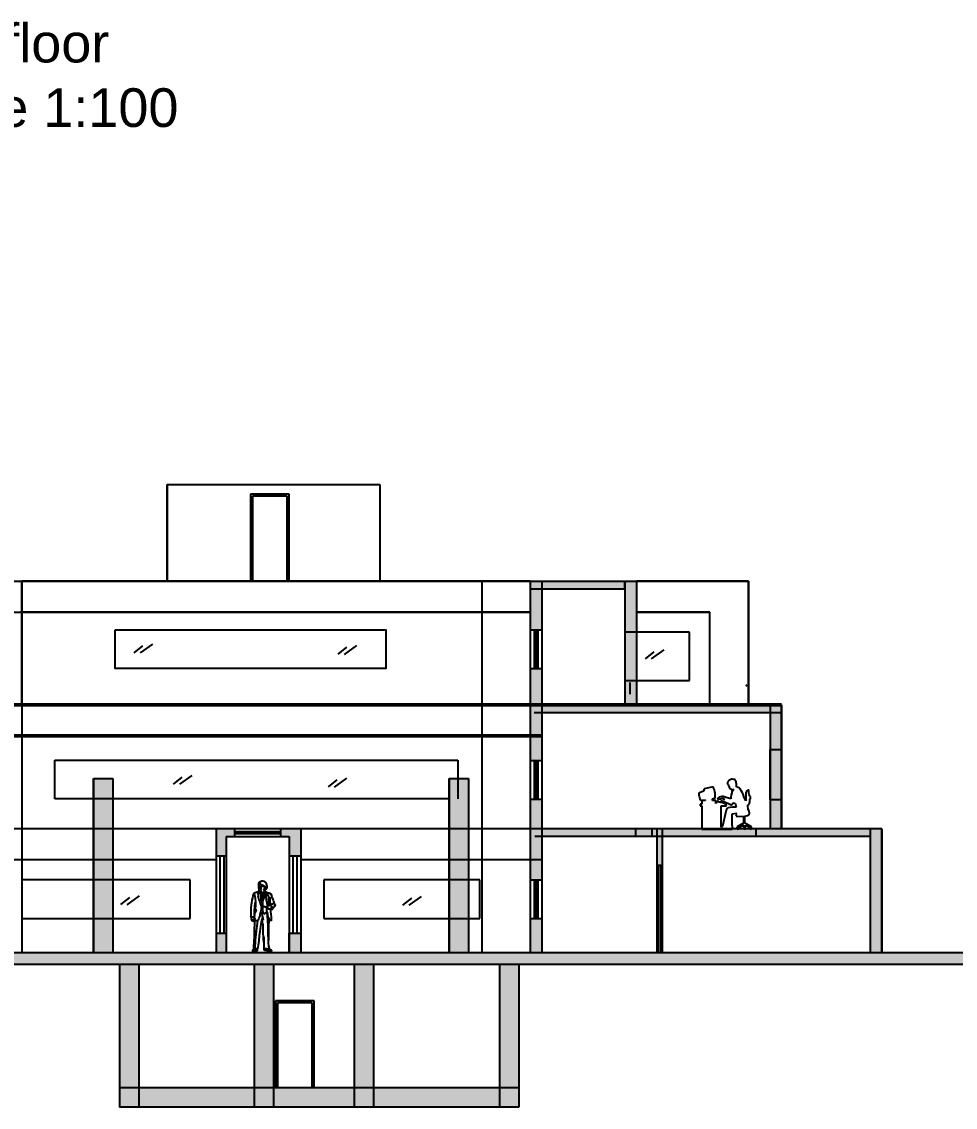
# Model space of a CAD drawing. Header units: inches. Extents: x 16 to 127, y 15 to 71.
# Drawn here: x 65.14 to 89.29, y 15.27 to 43.33 of the extents above; entities that cross this region are included whole.
import ezdxf

# ---------------------------------------------------------------- set-up
doc = ezdxf.new("R2010")
doc.units = ezdxf.units.IN
doc.header["$MEASUREMENT"] = 0
doc.layers.add('bo', color=7, linetype='Continuous')
doc.styles.get("Standard").update_dxf_attribs({"font": 'arial.ttf'})

# ---------------------------------------------------------------- blocks, each defined once
blk = doc.blocks.new('A$C50953447')
for p, q in [((0.208, 1.78), (0.214, 1.803)), ((0.208, 1.757), (0.208, 1.78)), ((0.21, 1.751), (0.208, 1.757)), ((0.208, 1.722), (0.21, 1.728)), ((0.212, 1.724), (0.208, 1.722)), ((0.21, 1.718), (0.208, 1.722)), ((0.208, 1.722), (0.212, 1.72)), ((0.216, 1.745), (0.21, 1.751)), ((0.21, 1.728), (0.212, 1.732)), ((0.212, 1.717), (0.21, 1.718)), ((0.212, 1.732), (0.215, 1.736)), ((0.216, 1.726), (0.212, 1.724)), ((0.212, 1.72), (0.219, 1.72)), ((0.214, 1.713), (0.212, 1.717)), ((0.212, 1.69), (0.214, 1.697)), ((0.212, 1.68), (0.212, 1.69)), ((0.213, 1.713), (0.215, 1.711)), ((0.214, 1.803), (0.225, 1.824)), ((0.214, 1.711), (0.214, 1.713)), ((0.214, 1.703), (0.214, 1.711)), ((0.214, 1.697), (0.214, 1.703)), ((0.215, 1.736), (0.217, 1.744)), ((0.223, 1.724), (0.216, 1.726)), ((0.217, 1.753), (0.219, 1.757)), ((0.217, 1.744), (0.217, 1.753)), ((0.219, 1.712), (0.217, 1.711)), ((0.221, 1.712), (0.217, 1.71)), ((0.217, 1.704), (0.217, 1.7)), ((0.218, 1.699), (0.217, 1.7)), ((0.218, 1.71), (0.218, 1.708)), ((0.218, 1.708), (0.218, 1.705)), ((0.219, 1.703), (0.218, 1.705)), ((0.218, 1.705), (0.219, 1.704)), ((0.221, 1.697), (0.218, 1.699)), ((0.239, 1.786), (0.219, 1.757)), ((0.219, 1.72), (0.225, 1.72)), ((0.221, 1.713), (0.219, 1.712)), ((0.221, 1.711), (0.219, 1.708)), ((0.219, 1.708), (0.219, 1.707)), ((0.219, 1.707), (0.22, 1.705)), ((0.221, 1.702), (0.219, 1.703)), ((0.22, 1.705), (0.22, 1.704)), ((0.22, 1.704), (0.222, 1.703)), ((0.225, 1.713), (0.221, 1.713)), ((0.23, 1.71), (0.221, 1.712)), ((0.223, 1.702), (0.221, 1.702)), ((0.226, 1.696), (0.221, 1.697)), ((0.222, 1.703), (0.223, 1.703)), ((0.229, 1.72), (0.223, 1.724)), ((0.223, 1.703), (0.225, 1.704)), ((0.229, 1.703), (0.223, 1.702)), ((0.225, 1.824), (0.235, 1.832)), ((0.225, 1.72), (0.229, 1.718)), ((0.23, 1.711), (0.225, 1.713)), ((0.226, 1.708), (0.225, 1.71)), ((0.225, 1.704), (0.226, 1.706)), ((0.226, 1.706), (0.226, 1.708)), ((0.229, 1.699), (0.226, 1.696)), ((0.233, 1.715), (0.229, 1.72)), ((0.229, 1.718), (0.235, 1.713)), ((0.231, 1.704), (0.229, 1.703)), ((0.232, 1.7), (0.229, 1.699)), ((0.231, 1.69), (0.229, 1.68)), ((0.233, 1.708), (0.23, 1.711)), ((0.234, 1.705), (0.23, 1.71)), ((0.233, 1.704), (0.231, 1.704)), ((0.237, 1.703), (0.231, 1.69)), ((0.235, 1.704), (0.233, 1.708)), ((0.235, 1.703), (0.233, 1.704)), ((0.235, 1.832), (0.242, 1.832)), ((0.235, 1.712), (0.237, 1.711)), ((0.235, 1.703), (0.235, 1.703)), ((0.242, 1.832), (0.237, 1.805)), ((0.237, 1.805), (0.239, 1.786)), ((0.237, 1.711), (0.237, 1.703)), ((0.242, 1.832), (0.256, 1.842)), ((0.242, 1.786), (0.246, 1.776)), ((0.246, 1.776), (0.256, 1.767)), ((0.25, 1.713), (0.256, 1.715)), ((0.254, 1.711), (0.25, 1.713)), ((0.26, 1.713), (0.254, 1.711)), ((0.256, 1.842), (0.271, 1.849)), ((0.256, 1.767), (0.266, 1.763)), ((0.256, 1.715), (0.263, 1.718)), ((0.268, 1.713), (0.26, 1.713)), ((0.263, 1.718), (0.279, 1.717)), ((0.266, 1.763), (0.279, 1.757)), ((0.267, 1.701), (0.266, 1.699)), ((0.266, 1.699), (0.267, 1.698)), ((0.267, 1.701), (0.271, 1.703)), ((0.267, 1.698), (0.269, 1.699)), ((0.281, 1.713), (0.268, 1.713)), ((0.268, 1.703), (0.271, 1.705)), ((0.273, 1.697), (0.269, 1.699)), ((0.27, 1.702), (0.27, 1.701)), ((0.27, 1.701), (0.271, 1.7)), ((0.271, 1.849), (0.291, 1.853)), ((0.271, 1.705), (0.274, 1.706)), ((0.271, 1.703), (0.279, 1.705)), ((0.271, 1.7), (0.273, 1.698)), ((0.271, 1.693), (0.275, 1.688)), ((0.285, 1.695), (0.273, 1.697)), ((0.274, 1.706), (0.279, 1.707)), ((0.275, 1.704), (0.274, 1.702)), ((0.274, 1.702), (0.274, 1.7)), ((0.274, 1.7), (0.276, 1.698)), ((0.275, 1.688), (0.281, 1.686)), ((0.276, 1.698), (0.277, 1.697)), ((0.277, 1.697), (0.28, 1.696)), ((0.279, 1.757), (0.294, 1.751)), ((0.279, 1.717), (0.291, 1.715)), ((0.279, 1.707), (0.283, 1.706)), ((0.279, 1.705), (0.285, 1.703)), ((0.28, 1.696), (0.282, 1.697)), ((0.308, 1.707), (0.281, 1.713)), ((0.281, 1.686), (0.289, 1.686)), ((0.282, 1.697), (0.284, 1.699)), ((0.283, 1.706), (0.287, 1.704)), ((0.284, 1.699), (0.285, 1.701)), ((0.285, 1.703), (0.296, 1.697)), ((0.285, 1.701), (0.285, 1.703)), ((0.296, 1.697), (0.285, 1.695)), ((0.287, 1.704), (0.291, 1.701)), ((0.291, 1.853), (0.314, 1.855)), ((0.291, 1.715), (0.308, 1.707)), ((0.294, 1.751), (0.304, 1.747)), ((0.304, 1.747), (0.319, 1.743)), ((0.314, 1.855), (0.339, 1.847)), ((0.319, 1.743), (0.331, 1.742)), ((0.331, 1.742), (0.337, 1.732)), ((0.335, 1.724), (0.341, 1.717)), ((0.337, 1.732), (0.343, 1.717)), ((0.339, 1.847), (0.369, 1.83)), ((0.341, 1.717), (0.341, 1.703)), ((0.341, 1.703), (0.343, 1.697)), ((0.343, 1.717), (0.344, 1.705)), ((0.343, 1.697), (0.354, 1.695)), ((0.354, 1.695), (0.369, 1.695)), ((0.36, 1.674), (0.36, 1.684)), ((0.36, 1.684), (0.368, 1.678)), ((0.362, 1.686), (0.366, 1.691)), ((0.368, 1.686), (0.362, 1.686)), ((0.366, 1.691), (0.373, 1.691)), ((0.369, 1.83), (0.385, 1.817)), ((0.369, 1.695), (0.385, 1.697)), ((0.373, 1.691), (0.379, 1.686)), ((0.379, 1.686), (0.381, 1.68)), ((0.385, 1.817), (0.394, 1.801)), ((0.385, 1.697), (0.398, 1.695)), ((0.385, 1.674), (0.387, 1.686)), ((0.387, 1.686), (0.388, 1.696)), ((0.394, 1.801), (0.402, 1.782)), ((0.398, 1.695), (0.406, 1.686)), ((0.402, 1.782), (0.406, 1.765)), ((0.406, 1.765), (0.414, 1.74)), ((0.406, 1.686), (0.406, 1.676)), ((0.414, 1.74), (0.42, 1.718)), ((0.42, 1.718), (0.421, 1.693)), ((0.421, 1.693), (0.42, 1.678)), ((0.044, 1.416), (0.033, 1.353)), ((0.058, 1.468), (0.044, 1.416)), ((0.073, 1.516), (0.058, 1.468)), ((0.079, 1.532), (0.073, 1.516)), ((0.087, 1.538), (0.079, 1.532)), ((0.09, 1.539), (0.087, 1.538)), ((0.088, 1.538), (0.094, 1.516)), ((0.173, 1.563), (0.09, 1.539)), ((0.094, 1.516), (0.104, 1.489)), ((0.104, 1.489), (0.112, 1.453)), ((0.112, 1.453), (0.115, 1.414)), ((0.115, 1.414), (0.117, 1.376)), ((0.191, 1.57), (0.173, 1.563)), ((0.21, 1.578), (0.179, 1.503)), ((0.179, 1.503), (0.204, 1.493)), ((0.204, 1.493), (0.185, 1.47)), ((0.185, 1.47), (0.212, 1.366)), ((0.214, 1.581), (0.191, 1.57)), ((0.225, 1.59), (0.21, 1.578)), ((0.213, 1.672), (0.212, 1.68)), ((0.216, 1.665), (0.213, 1.672)), ((0.217, 1.651), (0.216, 1.665)), ((0.217, 1.636), (0.217, 1.651)), ((0.219, 1.624), (0.217, 1.636)), ((0.223, 1.603), (0.219, 1.624)), ((0.229, 1.68), (0.223, 1.668)), ((0.223, 1.668), (0.223, 1.661)), ((0.223, 1.661), (0.228, 1.655)), ((0.225, 1.593), (0.223, 1.603)), ((0.227, 1.641), (0.225, 1.636)), ((0.225, 1.636), (0.227, 1.634)), ((0.227, 1.586), (0.225, 1.593)), ((0.226, 1.635), (0.226, 1.633)), ((0.226, 1.633), (0.227, 1.631)), ((0.226, 1.625), (0.226, 1.625)), ((0.226, 1.625), (0.226, 1.623)), ((0.226, 1.623), (0.229, 1.618)), ((0.227, 1.634), (0.233, 1.634)), ((0.227, 1.631), (0.227, 1.63)), ((0.227, 1.63), (0.231, 1.629)), ((0.235, 1.58), (0.227, 1.586)), ((0.228, 1.655), (0.235, 1.653)), ((0.229, 1.618), (0.235, 1.616)), ((0.231, 1.629), (0.23, 1.627)), ((0.23, 1.627), (0.232, 1.625)), ((0.237, 1.628), (0.231, 1.629)), ((0.231, 1.629), (0.231, 1.629)), ((0.232, 1.625), (0.234, 1.625)), ((0.234, 1.658), (0.233, 1.661)), ((0.233, 1.661), (0.239, 1.661)), ((0.233, 1.65), (0.234, 1.644)), ((0.234, 1.644), (0.233, 1.636)), ((0.233, 1.634), (0.239, 1.632)), ((0.237, 1.657), (0.234, 1.658)), ((0.234, 1.625), (0.238, 1.624)), ((0.235, 1.653), (0.239, 1.655)), ((0.235, 1.616), (0.241, 1.616)), ((0.242, 1.578), (0.235, 1.58)), ((0.237, 1.644), (0.236, 1.638)), ((0.239, 1.657), (0.237, 1.657)), ((0.237, 1.65), (0.237, 1.644)), ((0.242, 1.628), (0.237, 1.628)), ((0.238, 1.624), (0.244, 1.626)), ((0.239, 1.661), (0.242, 1.661)), ((0.239, 1.632), (0.247, 1.631)), ((0.264, 1.578), (0.24, 1.578)), ((0.24, 1.578), (0.246, 1.543)), ((0.241, 1.616), (0.246, 1.618)), ((0.242, 1.661), (0.246, 1.659)), ((0.25, 1.628), (0.242, 1.628)), ((0.254, 1.578), (0.242, 1.578)), ((0.246, 1.659), (0.248, 1.655)), ((0.246, 1.618), (0.253, 1.621)), ((0.246, 1.543), (0.275, 1.511)), ((0.246, 1.522), (0.246, 1.543)), ((0.246, 1.522), (0.254, 1.47)), ((0.252, 1.513), (0.246, 1.522)), ((0.247, 1.631), (0.253, 1.629)), ((0.25, 1.67), (0.248, 1.67)), ((0.248, 1.655), (0.252, 1.655)), ((0.256, 1.668), (0.25, 1.67)), ((0.252, 1.629), (0.25, 1.628)), ((0.252, 1.655), (0.256, 1.659)), ((0.262, 1.495), (0.252, 1.513)), ((0.253, 1.629), (0.258, 1.629)), ((0.253, 1.621), (0.256, 1.622)), ((0.266, 1.58), (0.254, 1.578)), ((0.254, 1.47), (0.26, 1.407)), ((0.258, 1.663), (0.256, 1.668)), ((0.256, 1.659), (0.258, 1.663)), ((0.258, 1.663), (0.262, 1.653)), ((0.258, 1.629), (0.266, 1.63)), ((0.26, 1.407), (0.264, 1.347)), ((0.262, 1.653), (0.268, 1.645)), ((0.273, 1.474), (0.262, 1.495)), ((0.279, 1.568), (0.264, 1.578)), ((0.266, 1.631), (0.27, 1.628)), ((0.277, 1.58), (0.266, 1.58)), ((0.268, 1.645), (0.273, 1.637)), ((0.27, 1.628), (0.274, 1.625)), ((0.287, 1.443), (0.273, 1.474)), ((0.275, 1.511), (0.292, 1.539)), ((0.287, 1.582), (0.277, 1.58)), ((0.296, 1.555), (0.279, 1.568)), ((0.296, 1.528), (0.287, 1.531)), ((0.287, 1.443), (0.291, 1.468)), ((0.321, 1.372), (0.287, 1.443)), ((0.291, 1.468), (0.296, 1.488)), ((0.292, 1.539), (0.3, 1.545)), ((0.306, 1.547), (0.296, 1.555)), ((0.298, 1.524), (0.296, 1.528)), ((0.296, 1.488), (0.302, 1.503)), ((0.332, 1.464), (0.297, 1.422)), ((0.3, 1.514), (0.298, 1.524)), ((0.3, 1.545), (0.304, 1.547)), ((0.302, 1.503), (0.3, 1.514)), ((0.304, 1.505), (0.301, 1.501)), ((0.304, 1.547), (0.316, 1.545)), ((0.316, 1.505), (0.304, 1.505)), ((0.314, 1.547), (0.306, 1.547)), ((0.338, 1.428), (0.31, 1.395)), ((0.316, 1.547), (0.314, 1.547)), ((0.325, 1.555), (0.316, 1.547)), ((0.316, 1.545), (0.321, 1.541)), ((0.318, 1.501), (0.316, 1.505)), ((0.321, 1.518), (0.318, 1.505)), ((0.318, 1.505), (0.318, 1.493)), ((0.318, 1.493), (0.319, 1.488)), ((0.319, 1.488), (0.323, 1.482)), ((0.321, 1.541), (0.327, 1.538)), ((0.325, 1.526), (0.321, 1.518)), ((0.341, 1.411), (0.321, 1.372)), ((0.323, 1.482), (0.331, 1.468)), ((0.339, 1.564), (0.325, 1.555)), ((0.332, 1.529), (0.325, 1.526)), ((0.331, 1.611), (0.326, 1.607)), ((0.327, 1.538), (0.331, 1.532)), ((0.341, 1.62), (0.331, 1.611)), ((0.331, 1.532), (0.344, 1.507)), ((0.331, 1.468), (0.335, 1.457)), ((0.335, 1.457), (0.341, 1.411)), ((0.354, 1.576), (0.339, 1.564)), ((0.346, 1.63), (0.341, 1.62)), ((0.341, 1.411), (0.362, 1.476)), ((0.344, 1.507), (0.364, 1.534)), ((0.348, 1.64), (0.346, 1.63)), ((0.348, 1.651), (0.348, 1.64)), ((0.354, 1.663), (0.354, 1.659)), ((0.354, 1.659), (0.36, 1.655)), ((0.36, 1.582), (0.354, 1.576)), ((0.356, 1.668), (0.36, 1.674)), ((0.36, 1.668), (0.356, 1.668)), ((0.369, 1.672), (0.36, 1.668)), ((0.36, 1.655), (0.366, 1.653)), ((0.36, 1.586), (0.364, 1.616)), ((0.366, 1.588), (0.36, 1.582)), ((0.362, 1.607), (0.366, 1.601)), ((0.362, 1.476), (0.369, 1.507)), ((0.371, 1.615), (0.363, 1.615)), ((0.364, 1.616), (0.368, 1.641)), ((0.364, 1.534), (0.368, 1.541)), ((0.366, 1.653), (0.377, 1.666)), ((0.366, 1.601), (0.368, 1.593)), ((0.368, 1.593), (0.366, 1.588)), ((0.368, 1.641), (0.369, 1.657)), ((0.368, 1.541), (0.371, 1.553)), ((0.377, 1.674), (0.369, 1.672)), ((0.373, 1.563), (0.369, 1.593)), ((0.369, 1.591), (0.381, 1.578)), ((0.369, 1.507), (0.373, 1.528)), ((0.385, 1.617), (0.371, 1.615)), ((0.371, 1.553), (0.373, 1.563)), ((0.375, 1.553), (0.373, 1.563)), ((0.373, 1.528), (0.377, 1.541)), ((0.377, 1.541), (0.375, 1.553)), ((0.381, 1.68), (0.377, 1.674)), ((0.377, 1.666), (0.385, 1.674)), ((0.377, 1.541), (0.385, 1.518)), ((0.381, 1.578), (0.394, 1.57)), ((0.396, 1.626), (0.385, 1.617)), ((0.385, 1.518), (0.389, 1.495)), ((0.4, 1.661), (0.389, 1.653)), ((0.389, 1.495), (0.393, 1.461)), ((0.393, 1.461), (0.396, 1.424)), ((0.394, 1.57), (0.437, 1.553)), ((0.406, 1.643), (0.396, 1.626)), ((0.396, 1.424), (0.402, 1.389)), ((0.398, 1.569), (0.456, 1.495)), ((0.406, 1.676), (0.4, 1.661)), ((0.416, 1.668), (0.406, 1.643)), ((0.42, 1.678), (0.416, 1.668)), ((0.456, 1.495), (0.431, 1.484)), ((0.431, 1.484), (0.464, 1.457)), ((0.437, 1.553), (0.479, 1.543)), ((0.464, 1.457), (0.454, 1.218)), ((0.479, 1.543), (0.498, 1.536)), ((0.498, 1.536), (0.508, 1.53)), ((0.506, 1.531), (0.518, 1.526)), ((0.508, 1.53), (0.512, 1.524)), ((0.51, 1.401), (0.51, 1.434)), ((0.512, 1.524), (0.516, 1.507)), ((0.516, 1.507), (0.516, 1.497)), ((0.516, 1.497), (0.516, 1.484)), ((0.518, 1.526), (0.525, 1.514)), ((0.525, 1.514), (0.533, 1.497)), ((0.533, 1.497), (0.539, 1.486)), ((0.539, 1.486), (0.541, 1.461)), ((0.541, 1.461), (0.554, 1.432)), ((0.554, 1.432), (0.568, 1.395)), ((0.008, 1.16), (0.006, 1.103)), ((0.013, 1.235), (0.008, 1.16)), ((0.019, 1.276), (0.013, 1.235)), ((0.033, 1.353), (0.019, 1.276)), ((0.104, 1.116), (0.106, 1.151)), ((0.106, 1.151), (0.108, 1.18)), ((0.108, 1.18), (0.112, 1.208)), ((0.112, 1.208), (0.117, 1.247)), ((0.117, 1.376), (0.123, 1.332)), ((0.117, 1.247), (0.119, 1.274)), ((0.121, 1.151), (0.117, 1.112)), ((0.119, 1.274), (0.123, 1.295)), ((0.125, 1.191), (0.121, 1.151)), ((0.123, 1.332), (0.125, 1.287)), ((0.125, 1.287), (0.127, 1.262)), ((0.127, 1.23), (0.125, 1.191)), ((0.127, 1.262), (0.127, 1.23)), ((0.212, 1.366), (0.235, 1.307)), ((0.235, 1.307), (0.25, 1.264)), ((0.25, 1.264), (0.266, 1.228)), ((0.264, 1.347), (0.269, 1.295)), ((0.266, 1.228), (0.275, 1.195)), ((0.269, 1.295), (0.273, 1.247)), ((0.275, 1.149), (0.269, 1.11)), ((0.273, 1.247), (0.275, 1.207)), ((0.275, 1.207), (0.277, 1.191)), ((0.277, 1.176), (0.275, 1.149)), ((0.277, 1.191), (0.277, 1.176)), ((0.308, 1.349), (0.306, 1.312)), ((0.306, 1.312), (0.31, 1.266)), ((0.308, 1.143), (0.306, 1.108)), ((0.321, 1.372), (0.308, 1.349)), ((0.31, 1.205), (0.308, 1.143)), ((0.31, 1.266), (0.31, 1.205)), ((0.319, 1.355), (0.314, 1.345)), ((0.314, 1.345), (0.318, 1.339)), ((0.318, 1.339), (0.323, 1.339)), ((0.325, 1.353), (0.319, 1.355)), ((0.323, 1.339), (0.327, 1.341)), ((0.329, 1.347), (0.325, 1.353)), ((0.327, 1.345), (0.329, 1.347)), ((0.327, 1.341), (0.327, 1.345)), ((0.341, 1.197), (0.331, 1.214)), ((0.348, 1.185), (0.341, 1.197)), ((0.358, 1.176), (0.348, 1.185)), ((0.373, 1.172), (0.358, 1.176)), ((0.389, 1.174), (0.373, 1.172)), ((0.4, 1.183), (0.389, 1.174)), ((0.41, 1.195), (0.4, 1.183)), ((0.402, 1.389), (0.406, 1.355)), ((0.406, 1.355), (0.41, 1.318)), ((0.41, 1.176), (0.408, 1.168)), ((0.408, 1.168), (0.408, 1.164)), ((0.408, 1.164), (0.412, 1.158)), ((0.41, 1.318), (0.416, 1.287)), ((0.414, 1.182), (0.41, 1.176)), ((0.416, 1.203), (0.412, 1.199)), ((0.412, 1.199), (0.412, 1.195)), ((0.412, 1.195), (0.418, 1.193)), ((0.412, 1.158), (0.418, 1.155)), ((0.42, 1.183), (0.414, 1.182)), ((0.416, 1.287), (0.421, 1.26)), ((0.441, 1.218), (0.416, 1.203)), ((0.418, 1.155), (0.416, 1.152)), ((0.416, 1.152), (0.418, 1.145)), ((0.416, 1.132), (0.416, 1.151)), ((0.42, 1.112), (0.416, 1.132)), ((0.418, 1.193), (0.421, 1.193)), ((0.418, 1.155), (0.443, 1.162)), ((0.418, 1.145), (0.421, 1.141)), ((0.439, 1.193), (0.42, 1.183)), ((0.421, 1.26), (0.427, 1.243)), ((0.421, 1.193), (0.425, 1.191)), ((0.421, 1.141), (0.427, 1.139)), ((0.425, 1.191), (0.431, 1.189)), ((0.427, 1.243), (0.433, 1.216)), ((0.427, 1.139), (0.462, 1.145)), ((0.432, 1.132), (0.43, 1.136)), ((0.441, 1.128), (0.432, 1.132)), ((0.448, 1.199), (0.439, 1.193)), ((0.446, 1.22), (0.441, 1.218)), ((0.464, 1.13), (0.441, 1.128)), ((0.443, 1.162), (0.456, 1.166)), ((0.452, 1.218), (0.446, 1.22)), ((0.46, 1.124), (0.446, 1.128)), ((0.458, 1.203), (0.448, 1.199)), ((0.491, 1.214), (0.452, 1.218)), ((0.456, 1.166), (0.462, 1.17)), ((0.475, 1.12), (0.46, 1.124)), ((0.462, 1.145), (0.473, 1.151)), ((0.471, 1.13), (0.466, 1.13)), ((0.471, 1.13), (0.483, 1.132)), ((0.483, 1.132), (0.487, 1.133)), ((0.502, 1.212), (0.491, 1.214)), ((0.496, 1.124), (0.491, 1.12)), ((0.504, 1.128), (0.496, 1.124)), ((0.498, 1.214), (0.518, 1.23)), ((0.498, 1.214), (0.504, 1.216)), ((0.498, 1.214), (0.498, 1.213)), ((0.498, 1.213), (0.498, 1.213)), ((0.5, 1.214), (0.51, 1.216)), ((0.51, 1.214), (0.502, 1.212)), ((0.504, 1.253), (0.508, 1.299)), ((0.506, 1.22), (0.504, 1.253)), ((0.504, 1.216), (0.514, 1.218)), ((0.512, 1.133), (0.504, 1.128)), ((0.508, 1.347), (0.51, 1.401)), ((0.508, 1.299), (0.508, 1.347)), ((0.51, 1.216), (0.52, 1.214)), ((0.512, 1.253), (0.514, 1.282)), ((0.512, 1.249), (0.512, 1.253)), ((0.516, 1.239), (0.512, 1.249)), ((0.518, 1.137), (0.512, 1.133)), ((0.512, 1.132), (0.518, 1.087)), ((0.533, 1.101), (0.512, 1.132)), ((0.514, 1.218), (0.52, 1.216)), ((0.518, 1.23), (0.516, 1.239)), ((0.518, 1.23), (0.552, 1.257)), ((0.525, 1.145), (0.518, 1.137)), ((0.523, 1.133), (0.518, 1.137)), ((0.52, 1.216), (0.531, 1.208)), ((0.52, 1.214), (0.529, 1.208)), ((0.529, 1.132), (0.523, 1.133)), ((0.531, 1.153), (0.525, 1.145)), ((0.529, 1.208), (0.537, 1.199)), ((0.535, 1.133), (0.529, 1.132)), ((0.531, 1.208), (0.541, 1.197)), ((0.537, 1.158), (0.531, 1.153)), ((0.534, 1.133), (0.557, 1.145)), ((0.539, 1.139), (0.535, 1.133)), ((0.537, 1.199), (0.545, 1.182)), ((0.546, 1.16), (0.537, 1.158)), ((0.545, 1.147), (0.539, 1.139)), ((0.558, 1.126), (0.539, 1.105)), ((0.541, 1.197), (0.547, 1.183)), ((0.545, 1.182), (0.547, 1.17)), ((0.547, 1.16), (0.545, 1.147)), ((0.547, 1.183), (0.554, 1.158)), ((0.547, 1.17), (0.547, 1.16)), ((0.552, 1.257), (0.572, 1.259)), ((0.554, 1.158), (0.558, 1.126)), ((0.616, 1.193), (0.566, 1.122)), ((0.568, 1.395), (0.575, 1.372)), ((0.572, 1.259), (0.585, 1.257)), ((0.575, 1.372), (0.585, 1.351)), ((0.581, 1.314), (0.6, 1.291)), ((0.585, 1.351), (0.595, 1.322)), ((0.595, 1.322), (0.6, 1.291)), ((0.6, 1.291), (0.61, 1.27)), ((0.61, 1.27), (0.62, 1.253)), ((0.622, 1.239), (0.612, 1.245)), ((0.623, 1.205), (0.616, 1.193)), ((0.62, 1.253), (0.627, 1.243)), ((0.623, 1.23), (0.622, 1.239)), ((0.627, 1.22), (0.623, 1.23)), ((0.623, 1.208), (0.627, 1.22)), ((0.631, 1.212), (0.623, 1.208)), ((0.623, 1.208), (0.623, 1.205)), ((0.627, 1.243), (0.631, 1.234)), ((0.631, 1.234), (0.633, 1.222)), ((0.633, 1.222), (0.631, 1.212)), ((0.002, 0.939), (0, 0.916)), ((0, 0.918), (0, 0.916)), ((0, 0.916), (0.004, 0.918)), ((0, 0.916), (0.006, 0.91)), ((0.006, 1.047), (0.002, 0.991)), ((0.002, 0.991), (0.002, 0.939)), ((0.004, 0.918), (0.015, 0.92)), ((0.006, 1.103), (0.006, 1.047)), ((0.006, 0.91), (0.015, 0.908)), ((0.015, 0.92), (0.058, 0.926)), ((0.015, 0.908), (0.021, 0.907)), ((0.019, 0.92), (0.019, 0.915)), ((0.019, 0.916), (0.027, 0.92)), ((0.019, 0.915), (0.019, 0.916)), ((0.023, 0.889), (0.021, 0.917)), ((0.023, 0.872), (0.023, 0.889)), ((0.023, 0.86), (0.023, 0.872)), ((0.027, 0.847), (0.023, 0.86)), ((0.027, 0.92), (0.038, 0.923)), ((0.031, 0.831), (0.027, 0.847)), ((0.037, 0.849), (0.038, 0.857)), ((0.04, 0.841), (0.037, 0.849)), ((0.054, 0.847), (0.052, 0.859)), ((0.065, 0.818), (0.054, 0.847)), ((0.058, 0.926), (0.083, 0.926)), ((0.088, 0.878), (0.079, 0.865)), ((0.079, 0.865), (0.081, 0.854)), ((0.081, 0.866), (0.083, 0.872)), ((0.083, 0.854), (0.081, 0.866)), ((0.081, 0.854), (0.083, 0.847)), ((0.083, 0.926), (0.094, 0.924)), ((0.083, 0.872), (0.089, 0.879)), ((0.083, 0.845), (0.083, 0.854)), ((0.083, 0.847), (0.084, 0.84)), ((0.085, 0.837), (0.083, 0.845)), ((0.089, 0.925), (0.102, 0.887)), ((0.098, 0.916), (0.092, 0.915)), ((0.094, 0.924), (0.1, 0.92)), ((0.112, 1.059), (0.098, 0.962)), ((0.098, 1.014), (0.1, 1.043)), ((0.098, 0.989), (0.098, 1.014)), ((0.098, 0.964), (0.098, 0.989)), ((0.1, 0.92), (0.098, 0.964)), ((0.1, 0.92), (0.098, 0.916)), ((0.1, 1.074), (0.104, 1.116)), ((0.1, 1.043), (0.1, 1.074)), ((0.102, 0.887), (0.106, 0.881)), ((0.103, 0.856), (0.102, 0.845)), ((0.102, 0.845), (0.106, 0.837)), ((0.105, 0.865), (0.103, 0.856)), ((0.117, 1.112), (0.104, 1.068)), ((0.104, 1.068), (0.108, 1.06)), ((0.106, 0.874), (0.105, 0.865)), ((0.106, 0.881), (0.106, 0.874)), ((0.108, 1.06), (0.121, 1.055)), ((0.152, 1.097), (0.117, 1.11)), ((0.121, 1.055), (0.131, 1.049)), ((0.131, 1.049), (0.14, 1.064)), ((0.14, 1.064), (0.152, 1.097)), ((0.192, 0.847), (0.179, 0.829)), ((0.21, 0.879), (0.192, 0.847)), ((0.223, 0.914), (0.21, 0.879)), ((0.235, 0.953), (0.223, 0.914)), ((0.242, 0.987), (0.235, 0.953)), ((0.248, 1.016), (0.242, 0.987)), ((0.26, 1.07), (0.248, 1.016)), ((0.283, 0.995), (0.248, 1.016)), ((0.269, 1.11), (0.26, 1.07)), ((0.291, 0.851), (0.275, 0.797)), ((0.315, 1.053), (0.283, 0.995)), ((0.3, 0.877), (0.291, 0.851)), ((0.304, 0.804), (0.291, 0.851)), ((0.306, 0.904), (0.3, 0.877)), ((0.306, 1.108), (0.306, 1.072)), ((0.306, 1.072), (0.341, 1.001)), ((0.31, 0.935), (0.306, 0.904)), ((0.31, 0.935), (0.31, 1.043)), ((0.31, 0.935), (0.321, 0.841)), ((0.341, 1.001), (0.368, 1.012)), ((0.368, 1.012), (0.393, 1.03)), ((0.393, 1.03), (0.414, 1.039)), ((0.414, 1.039), (0.427, 1.045)), ((0.418, 1.033), (0.439, 0.826)), ((0.423, 1.066), (0.42, 1.112)), ((0.433, 1.024), (0.423, 1.066)), ((0.441, 0.981), (0.433, 1.024)), ((0.454, 0.933), (0.441, 0.981)), ((0.464, 0.895), (0.454, 0.933)), ((0.475, 0.87), (0.464, 0.895)), ((0.47, 0.847), (0.468, 0.793)), ((0.469, 0.884), (0.47, 0.847)), ((0.496, 0.836), (0.47, 0.847)), ((0.485, 1.12), (0.475, 1.12)), ((0.493, 0.839), (0.475, 0.87)), ((0.491, 1.12), (0.485, 1.12)), ((0.518, 1.087), (0.518, 1.056)), ((0.518, 1.056), (0.525, 0.991)), ((0.525, 0.991), (0.527, 0.926)), ((0.527, 0.926), (0.531, 0.868)), ((0.531, 0.868), (0.529, 0.835)), ((0.537, 1.097), (0.533, 1.101)), ((0.541, 1.097), (0.537, 1.097)), ((0.566, 1.122), (0.541, 1.097)), ((0.033, 0.827), (0.031, 0.831)), ((0.037, 0.824), (0.033, 0.827)), ((0.042, 0.818), (0.035, 0.839)), ((0.041, 0.822), (0.037, 0.824)), ((0.052, 0.818), (0.04, 0.841)), ((0.044, 0.814), (0.042, 0.818)), ((0.05, 0.812), (0.044, 0.814)), ((0.055, 0.813), (0.05, 0.812)), ((0.056, 0.812), (0.052, 0.818)), ((0.06, 0.808), (0.056, 0.812)), ((0.067, 0.808), (0.06, 0.808)), ((0.067, 0.816), (0.065, 0.818)), ((0.073, 0.812), (0.067, 0.816)), ((0.073, 0.812), (0.067, 0.808)), ((0.081, 0.808), (0.073, 0.812)), ((0.087, 0.804), (0.081, 0.808)), ((0.084, 0.84), (0.088, 0.831)), ((0.087, 0.831), (0.085, 0.837)), ((0.092, 0.824), (0.087, 0.831)), ((0.09, 0.804), (0.087, 0.804)), ((0.088, 0.831), (0.096, 0.822)), ((0.1, 0.804), (0.09, 0.804)), ((0.1, 0.82), (0.092, 0.824)), ((0.096, 0.822), (0.104, 0.818)), ((0.096, 0.441), (0.104, 0.604)), ((0.104, 0.819), (0.1, 0.82)), ((0.104, 0.806), (0.1, 0.804)), ((0.11, 0.82), (0.104, 0.819)), ((0.104, 0.818), (0.108, 0.814)), ((0.106, 0.807), (0.104, 0.806)), ((0.104, 0.604), (0.108, 0.735)), ((0.106, 0.837), (0.11, 0.829)), ((0.108, 0.81), (0.106, 0.807)), ((0.108, 0.735), (0.112, 0.824)), ((0.108, 0.814), (0.108, 0.81)), ((0.11, 0.829), (0.112, 0.822)), ((0.112, 0.822), (0.11, 0.82)), ((0.125, 0.82), (0.112, 0.823)), ((0.142, 0.818), (0.125, 0.82)), ((0.16, 0.818), (0.142, 0.818)), ((0.16, 0.693), (0.146, 0.55)), ((0.179, 0.829), (0.16, 0.818)), ((0.175, 0.824), (0.16, 0.693)), ((0.25, 0.618), (0.237, 0.539)), ((0.252, 0.67), (0.25, 0.618)), ((0.275, 0.797), (0.252, 0.67)), ((0.31, 0.77), (0.304, 0.804)), ((0.314, 0.749), (0.31, 0.77)), ((0.321, 0.704), (0.314, 0.749)), ((0.323, 0.62), (0.321, 0.704)), ((0.325, 0.57), (0.323, 0.62)), ((0.327, 0.493), (0.325, 0.57)), ((0.439, 0.826), (0.441, 0.685)), ((0.441, 0.685), (0.443, 0.552)), ((0.466, 0.71), (0.464, 0.61)), ((0.464, 0.61), (0.464, 0.506)), ((0.468, 0.793), (0.466, 0.71)), ((0.51, 0.826), (0.493, 0.839)), ((0.523, 0.82), (0.51, 0.826)), ((0.527, 0.822), (0.523, 0.82)), ((0.529, 0.835), (0.527, 0.822)), ((0.092, 0.267), (0.096, 0.441)), ((0.117, 0.316), (0.112, 0.098)), ((0.146, 0.55), (0.117, 0.316)), ((0.208, 0.308), (0.194, 0.194)), ((0.223, 0.443), (0.208, 0.308)), ((0.237, 0.539), (0.223, 0.443)), ((0.333, 0.416), (0.327, 0.493)), ((0.335, 0.337), (0.333, 0.416)), ((0.341, 0.285), (0.335, 0.337)), ((0.348, 0.262), (0.341, 0.285)), ((0.348, 0.262), (0.352, 0.408)), ((0.443, 0.552), (0.456, 0.258)), ((0.46, 0.371), (0.456, 0.264)), ((0.464, 0.506), (0.46, 0.371)), ((0.056, 0.054), (0.064, 0.075)), ((0.056, 0.025), (0.056, 0.054)), ((0.062, 0.01), (0.056, 0.025)), ((0.065, 0.019), (0.056, 0.025)), ((0.114, 0), (0.062, 0.01)), ((0.064, 0.075), (0.081, 0.087)), ((0.083, 0.015), (0.065, 0.019)), ((0.071, 0.062), (0.073, 0.075)), ((0.079, 0.05), (0.071, 0.062)), ((0.073, 0.075), (0.077, 0.081)), ((0.089, 0.046), (0.079, 0.05)), ((0.081, 0.087), (0.092, 0.107)), ((0.083, 0.112), (0.087, 0.165)), ((0.112, 0.098), (0.083, 0.112)), ((0.1, 0.012), (0.083, 0.015)), ((0.087, 0.165), (0.092, 0.267)), ((0.104, 0.044), (0.089, 0.046)), ((0.121, 0.008), (0.1, 0.012)), ((0.117, 0.046), (0.104, 0.044)), ((0.162, 0.098), (0.112, 0.098)), ((0.125, 0.002), (0.114, 0)), ((0.137, 0.06), (0.117, 0.046)), ((0.135, 0.015), (0.121, 0.008)), ((0.146, 0.021), (0.125, 0.002)), ((0.148, 0.035), (0.135, 0.015)), ((0.148, 0.075), (0.137, 0.06)), ((0.158, 0.052), (0.146, 0.021)), ((0.15, 0.096), (0.148, 0.075)), ((0.154, 0.054), (0.148, 0.035)), ((0.158, 0.071), (0.154, 0.054)), ((0.156, 0.04), (0.158, 0.052)), ((0.167, 0.048), (0.156, 0.04)), ((0.167, 0.077), (0.158, 0.071)), ((0.175, 0.094), (0.162, 0.098)), ((0.171, 0.085), (0.167, 0.077)), ((0.169, 0.08), (0.167, 0.048)), ((0.171, 0.096), (0.171, 0.085)), ((0.187, 0.14), (0.175, 0.094)), ((0.194, 0.194), (0.187, 0.14)), ((0.348, 0.102), (0.348, 0.262)), ((0.416, 0.092), (0.348, 0.102)), ((0.352, 0.09), (0.355, 0.101)), ((0.354, 0.083), (0.352, 0.09)), ((0.354, 0.062), (0.354, 0.083)), ((0.354, 0.083), (0.385, 0.075)), ((0.356, 0.058), (0.354, 0.062)), ((0.362, 0.054), (0.356, 0.058)), ((0.373, 0.05), (0.362, 0.054)), ((0.393, 0.048), (0.373, 0.05)), ((0.385, 0.075), (0.408, 0.069)), ((0.396, 0.062), (0.393, 0.048)), ((0.414, 0.056), (0.396, 0.062)), ((0.408, 0.069), (0.429, 0.052)), ((0.431, 0.046), (0.414, 0.056)), ((0.468, 0.089), (0.416, 0.092)), ((0.429, 0.052), (0.464, 0.04)), ((0.448, 0.038), (0.431, 0.046)), ((0.448, 0.077), (0.435, 0.091)), ((0.466, 0.067), (0.448, 0.077)), ((0.468, 0.035), (0.448, 0.038)), ((0.456, 0.264), (0.462, 0.158)), ((0.462, 0.162), (0.483, 0.102)), ((0.462, 0.158), (0.468, 0.104)), ((0.464, 0.04), (0.529, 0.046)), ((0.489, 0.062), (0.466, 0.067)), ((0.483, 0.102), (0.468, 0.089)), ((0.493, 0.037), (0.468, 0.035)), ((0.481, 0.1), (0.493, 0.09)), ((0.51, 0.06), (0.489, 0.062)), ((0.493, 0.09), (0.508, 0.075)), ((0.508, 0.038), (0.493, 0.037)), ((0.508, 0.075), (0.523, 0.067)), ((0.527, 0.04), (0.508, 0.038)), ((0.52, 0.062), (0.51, 0.06)), ((0.538, 0.061), (0.52, 0.062)), ((0.523, 0.067), (0.537, 0.064)), ((0.545, 0.046), (0.527, 0.04)), ((0.537, 0.064), (0.543, 0.052)), ((0.543, 0.052), (0.545, 0.046))]:
    blk.add_line(p, q)
blk = doc.blocks.new('person-30')
at = {"color": 0, "linetype": 'ByBlock'}
for p, q in [((0.664, 1.203), (0.659, 1.19)), ((0.659, 1.19), (0.659, 1.178)), ((0.659, 1.178), (0.664, 1.169)), ((0.687, 1.241), (0.664, 1.203)), ((0.664, 1.169), (0.672, 1.164)), ((0.672, 1.164), (0.679, 1.162)), ((0.679, 1.162), (0.679, 1.162)), ((0.679, 1.162), (0.695, 1.115)), ((0.702, 1.257), (0.687, 1.241)), ((0.717, 1.267), (0.702, 1.257)), ((0.749, 1.282), (0.717, 1.267)), ((0.767, 1.289), (0.749, 1.282)), ((0.785, 1.291), (0.767, 1.289)), ((0.795, 1.291), (0.785, 1.291)), ((0.831, 1.284), (0.795, 1.291)), ((0.847, 1.277), (0.831, 1.284)), ((0.86, 1.269), (0.847, 1.277)), ((0.871, 1.257), (0.86, 1.269)), ((0.879, 1.243), (0.871, 1.257)), ((0.888, 1.219), (0.879, 1.243)), ((0.892, 1.2), (0.888, 1.219)), ((0.897, 1.162), (0.892, 1.2)), ((0.898, 1.125), (0.897, 1.162)), ((0.899, 1.107), (0.898, 1.125)), ((-0.075, 0.926), (-0.076, 0.895)), ((-0.076, 0.895), (-0.074, 0.864)), ((0.048, 0.975), (-0.075, 0.926)), ((-0.074, 0.864), (-0.071, 0.847)), ((-0.071, 0.847), (-0.062, 0.813)), ((0.063, 1.038), (0.048, 0.975)), ((0.293, 1.094), (0.063, 1.038)), ((0.307, 1.064), (0.293, 1.094)), ((0.326, 1.013), (0.307, 1.064)), ((0.34, 0.962), (0.326, 1.013)), ((0.344, 0.934), (0.34, 0.962)), ((0.347, 0.907), (0.344, 0.934)), ((0.35, 0.856), (0.347, 0.907)), ((0.349, 0.805), (0.35, 0.856)), ((0.522, 0.844), (0.488, 0.836)), ((0.536, 0.844), (0.522, 0.844)), ((0.556, 0.84), (0.536, 0.844)), ((0.695, 1.115), (0.708, 1.104)), ((0.708, 1.104), (0.708, 1.06)), ((0.708, 1.06), (0.713, 1.056)), ((0.713, 1.056), (0.721, 1.055)), ((0.721, 1.055), (0.732, 1.057)), ((0.732, 1.057), (0.735, 1.046)), ((0.735, 1.046), (0.738, 1.045)), ((0.738, 1.045), (0.744, 1.046)), ((0.744, 1.046), (0.744, 1.04)), ((0.744, 1.04), (0.748, 1.036)), ((0.748, 1.036), (0.754, 1.035)), ((0.754, 1.035), (0.756, 1.028)), ((0.764, 0.888), (0.755, 0.817)), ((0.756, 1.028), (0.76, 1.019)), ((0.76, 1.019), (0.763, 1.016)), ((0.763, 1.016), (0.77, 1.015)), ((0.774, 0.933), (0.764, 0.888)), ((0.77, 1.015), (0.783, 1.018)), ((0.782, 0.959), (0.774, 0.933)), ((0.789, 0.975), (0.782, 0.959)), ((0.783, 1.018), (0.805, 1.035)), ((0.81, 0.994), (0.789, 0.975)), ((0.805, 1.035), (0.812, 1.026)), ((0.815, 1.004), (0.81, 0.994)), ((0.812, 1.026), (0.816, 1.016)), ((0.817, 1.01), (0.815, 1.004)), ((0.816, 1.016), (0.817, 1.01)), ((0.907, 1.086), (0.899, 1.107)), ((0.916, 1.079), (0.907, 1.086)), ((0.956, 1.066), (0.916, 1.079)), ((0.973, 1.058), (0.956, 1.066)), ((0.981, 1.052), (0.973, 1.058)), ((1.026, 0.981), (0.981, 1.052)), ((1.051, 0.935), (1.026, 0.981)), ((1.069, 0.897), (1.051, 0.935)), ((1.092, 0.839), (1.069, 0.897)), ((1.144, 0.953), (1.139, 0.931)), ((1.139, 0.931), (1.139, 0.919)), ((1.139, 0.919), (1.143, 0.791)), ((1.149, 0.963), (1.144, 0.953)), ((1.161, 0.979), (1.149, 0.963)), ((1.174, 0.991), (1.161, 0.979)), ((1.189, 1), (1.174, 0.991)), ((1.202, 1.005), (1.189, 1)), ((1.216, 1.007), (1.202, 1.005)), ((1.215, 0.96), (1.218, 0.976)), ((1.215, 0.947), (1.215, 0.96)), ((1.219, 0.924), (1.215, 0.947)), ((1.22, 1.005), (1.216, 1.007)), ((1.218, 0.976), (1.222, 0.992)), ((1.226, 0.892), (1.219, 0.924)), ((1.222, 1), (1.22, 1.005)), ((1.222, 0.992), (1.222, 1)), ((1.24, 0.846), (1.226, 0.892)), ((1.247, 0.85), (1.24, 0.846)), ((1.25, 0.85), (1.247, 0.85)), ((1.255, 0.849), (1.25, 0.85)), ((1.259, 0.842), (1.255, 0.849)), ((1.263, 0.821), (1.259, 0.842)), ((-0.062, 0.813), (-0.049, 0.782)), ((-0.049, 0.782), (-0.03, 0.751)), ((-0.04, 0.645), (-0.04, 0.603)), ((0, 0.645), (-0.04, 0.645)), ((-0.04, 0.603), (0, 0.603)), ((-0.03, 0.751), (-0.026, 0.744)), ((-0.026, 0.744), (0.086, 0.752)), ((0, 0.737), (0, 0.645)), ((0.086, 0.737), (0, 0.737)), ((0, 0.603), (0, 0)), ((0.086, 0.752), (0.086, 0.737)), ((0.279, 0.784), (0.349, 0.805)), ((0.279, 0.737), (0.279, 0.784)), ((0.362, 0.737), (0.279, 0.737)), ((0.362, 0.66), (0.362, 0.737)), ((0.379, 0.715), (0.362, 0.66)), ((0.579, 0.668), (0.379, 0.715)), ((0.408, 0.737), (0.407, 0.71)), ((0.407, 0.71), (0.48, 0.691)), ((0.437, 0.767), (0.408, 0.737)), ((0.42, 0.796), (0.409, 0.773)), ((0.409, 0.773), (0.412, 0.772)), ((0.412, 0.772), (0.42, 0.775)), ((0.452, 0.827), (0.42, 0.796)), ((0.42, 0.775), (0.446, 0.799)), ((0.521, 0.784), (0.437, 0.767)), ((0.446, 0.799), (0.441, 0.769)), ((0.441, 0.769), (0.486, 0.777)), ((0.488, 0.836), (0.452, 0.827)), ((0.48, 0.691), (0.494, 0.713)), ((0.486, 0.777), (0.513, 0.79)), ((0.494, 0.713), (0.502, 0.73)), ((0.5, 0.047), (0.502, 0.6)), ((0.502, 0.73), (0.528, 0.728)), ((0.502, 0.6), (0.62, 0.6)), ((0.513, 0.79), (0.527, 0.798)), ((0.597, 0.763), (0.521, 0.784)), ((0.527, 0.798), (0.536, 0.796)), ((0.528, 0.728), (0.551, 0.724)), ((0.536, 0.796), (0.577, 0.775)), ((0.551, 0.724), (0.574, 0.715)), ((0.629, 0.815), (0.556, 0.84)), ((0.574, 0.715), (0.69, 0.656)), ((0.577, 0.775), (0.597, 0.763)), ((0.579, 0.648), (0.579, 0.668)), ((0.621, 0.648), (0.579, 0.648)), ((0.62, 0.6), (0.629, 0.603)), ((0.628, 0.645), (0.621, 0.648)), ((0.635, 0.637), (0.628, 0.645)), ((0.692, 0.798), (0.629, 0.815)), ((0.629, 0.603), (0.636, 0.61)), ((0.638, 0.626), (0.635, 0.637)), ((0.636, 0.61), (0.638, 0.614)), ((0.638, 0.614), (0.638, 0.626)), ((0.69, 0.656), (0.744, 0.631)), ((0.752, 0.784), (0.692, 0.798)), ((0.806, 0.564), (0.735, 0.557)), ((0.744, 0.631), (0.762, 0.628)), ((0.755, 0.817), (0.752, 0.784)), ((0.762, 0.628), (0.77, 0.628)), ((0.77, 0.628), (0.781, 0.631)), ((0.781, 0.631), (0.79, 0.638)), ((0.79, 0.638), (0.801, 0.651)), ((0.801, 0.651), (0.812, 0.675)), ((0.891, 0.569), (0.806, 0.564)), ((0.812, 0.675), (0.813, 0.676)), ((0.813, 0.676), (0.865, 0.666)), ((0.865, 0.666), (0.891, 0.569)), ((1.117, 0.78), (1.092, 0.839)), ((1.143, 0.73), (1.117, 0.78)), ((1.143, 0.791), (1.143, 0.73)), ((1.189, 0.625), (1.2, 0.626)), ((1.199, 0.485), (1.189, 0.625)), ((1.2, 0.626), (1.214, 0.633)), ((1.214, 0.633), (1.225, 0.643)), ((1.225, 0.643), (1.234, 0.66)), ((1.234, 0.66), (1.238, 0.677)), ((1.238, 0.677), (1.241, 0.695)), ((1.241, 0.695), (1.243, 0.733)), ((1.242, 0.777), (1.249, 0.774)), ((1.242, 0.774), (1.242, 0.777)), ((1.243, 0.733), (1.242, 0.774)), ((1.249, 0.774), (1.252, 0.774)), ((1.252, 0.774), (1.257, 0.776)), ((1.257, 0.776), (1.261, 0.782)), ((1.261, 0.782), (1.263, 0.796)), ((1.263, 0.796), (1.263, 0.821)), ((0.631, 0.49), (0.54, 0.075)), ((0.641, 0.507), (0.631, 0.49)), ((0.662, 0.535), (0.641, 0.507)), ((0.672, 0.543), (0.662, 0.535)), ((0.687, 0.548), (0.672, 0.543)), ((0.735, 0.557), (0.687, 0.548)), ((0.789, 0.396), (0.899, 0.413)), ((0.789, 0.092), (0.789, 0.396)), ((0.886, 0.39), (0.884, 0.374)), ((0.884, 0.374), (0.886, 0.352)), ((0.891, 0.402), (0.886, 0.39)), ((0.886, 0.352), (0.891, 0.337)), ((0.899, 0.413), (0.891, 0.402)), ((0.891, 0.337), (0.898, 0.328)), ((0.898, 0.328), (0.907, 0.323)), ((0.907, 0.323), (1.076, 0.331)), ((1.076, 0.331), (1.076, 0.148)), ((1.117, 0.148), (1.118, 0.329)), ((1.118, 0.329), (1.186, 0.352)), ((1.186, 0.352), (1.217, 0.365)), ((1.225, 0.48), (1.199, 0.485)), ((1.217, 0.365), (1.225, 0.371)), ((1.228, 0.457), (1.225, 0.48)), ((1.225, 0.371), (1.229, 0.38)), ((1.232, 0.412), (1.228, 0.457)), ((1.229, 0.38), (1.231, 0.394)), ((1.231, 0.394), (1.232, 0.412)), ((0, 0), (0.789, 0)), ((0.54, 0.075), (0.5, 0.047)), ((0.791, 0.083), (0.789, 0.092)), ((0.789, 0), (0.795, 0.007)), ((0.798, 0.051), (0.791, 0.083)), ((0.795, 0.007), (0.798, 0.017)), ((0.8, 0.031), (0.798, 0.051)), ((0.798, 0.017), (0.8, 0.031)), ((0.908, 0.035), (0.906, 0.024)), ((0.906, 0.024), (0.908, 0.013)), ((0.918, 0.057), (0.908, 0.035)), ((0.908, 0.013), (0.915, 0.006)), ((0.915, 0.006), (0.924, 0.002)), ((1.076, 0.148), (0.918, 0.057)), ((0.924, 0.002), (0.941, 0)), ((0.941, 0), (0.952, 0.002)), ((0.952, 0.002), (0.961, 0.007)), ((0.961, 0.007), (0.967, 0.016)), ((0.962, 0.052), (1.093, 0.103)), ((0.966, 0.031), (0.962, 0.052)), ((0.967, 0.016), (0.966, 0.031)), ((1.082, 0.043), (1.08, 0.033)), ((1.08, 0.033), (1.08, 0.027)), ((1.08, 0.027), (1.083, 0.015)), ((1.087, 0.051), (1.082, 0.043)), ((1.083, 0.015), (1.09, 0.006)), ((1.094, 0.058), (1.087, 0.051)), ((1.09, 0.006), (1.094, 0.003)), ((1.093, 0.103), (1.094, 0.058)), ((1.094, 0.003), (1.107, 0)), ((1.107, 0), (1.12, 0.002)), ((1.275, 0.067), (1.117, 0.148)), ((1.12, 0.002), (1.128, 0.006)), ((1.124, 0.052), (1.128, 0.101)), ((1.125, 0.052), (1.124, 0.052)), ((1.135, 0.039), (1.125, 0.052)), ((1.128, 0.101), (1.246, 0.052)), ((1.128, 0.006), (1.132, 0.01)), ((1.132, 0.01), (1.137, 0.019)), ((1.137, 0.029), (1.135, 0.039)), ((1.137, 0.019), (1.137, 0.029)), ((1.241, 0.035), (1.24, 0.025)), ((1.24, 0.025), (1.241, 0.019)), ((1.246, 0.052), (1.241, 0.035)), ((1.241, 0.019), (1.246, 0.009)), ((1.246, 0.009), (1.256, 0.002)), ((1.256, 0.002), (1.267, 0)), ((1.267, 0), (1.277, 0.001)), ((1.289, 0.052), (1.275, 0.067)), ((1.277, 0.001), (1.287, 0.006)), ((1.287, 0.006), (1.293, 0.015)), ((1.295, 0.04), (1.289, 0.052)), ((1.293, 0.015), (1.296, 0.026)), ((1.296, 0.033), (1.295, 0.04)), ((1.296, 0.026), (1.296, 0.033))]:
    blk.add_line(p, q, dxfattribs=at)

msp = doc.modelspace()

# ---------------------------------------------------------------- hatches: boundary and pattern name
h = msp.add_hatch(color=256)
h.paths.add_polyline_path([(78.591, 26.61), (78.291, 26.61), (78.291, 25.665), (78.591, 25.665)])
h.paths.add_polyline_path([(81.038, 26.294), (80.738, 26.294), (80.738, 25.665), (81.038, 25.665)])
h.paths.add_polyline_path([(81.038, 27.544), (80.738, 27.544), (80.738, 26.294), (81.038, 26.294)])
h.paths.add_polyline_path([(81.038, 28.865), (80.738, 28.865), (80.738, 28.665), (80.738, 27.544), (81.038, 27.544)])
h.paths.add_polyline_path([(78.591, 28.665), (78.291, 28.665), (78.291, 27.61), (78.591, 27.61)])
h.paths.add_polyline_path([(78.591, 28.865), (78.291, 28.865), (78.291, 28.665), (78.591, 28.665)])
for points in [[(80.738, 28.665), (80.738, 28.865), (78.591, 28.865), (78.591, 28.665)], [(84.495, 23.215), (84.795, 23.215), (84.795, 24.515), (84.495, 24.515)], [(91.552, 18.965), (91.552, 19.265), (52.363, 19.265), (52.363, 18.965)]]:
    msp.add_hatch(color=256).paths.add_polyline_path(points)
h = msp.add_hatch(color=256)
h.paths.add_polyline_path([(84.495, 22.465), (84.795, 22.465), (84.795, 23.215), (84.495, 23.215)])
h.paths.add_polyline_path([(84.795, 25.465), (84.495, 25.465), (84.495, 24.515), (84.795, 24.515)])
h.paths.add_polyline_path([(84.795, 25.465), (84.795, 25.665), (84.495, 25.665), (84.495, 25.465)])
h.paths.add_polyline_path([(84.495, 25.465), (84.495, 25.665), (78.591, 25.665), (78.591, 25.465)])
h.paths.add_polyline_path([(78.291, 25.665), (78.291, 24.865), (78.591, 24.865), (78.591, 25.665)])
h.paths.add_polyline_path([(78.591, 24.865), (78.291, 24.865), (78.291, 24.23), (78.591, 24.23)])
h = msp.add_hatch(color=256)
h.paths.add_polyline_path([(66.993, 19.265), (67.496, 19.265), (67.496, 20.145), (66.993, 20.145)])
h.paths.add_polyline_path([(66.993, 20.145), (67.496, 20.145), (67.496, 21.145), (66.993, 21.145)])
h.paths.add_polyline_path([(67.496, 21.665), (66.993, 21.665), (66.993, 21.145), (67.496, 21.145)])
h.paths.add_polyline_path([(67.496, 21.665), (67.496, 22.465), (66.993, 22.465), (66.993, 21.665)])
h.paths.add_polyline_path([(67.496, 22.465), (67.496, 23.238), (66.993, 23.238), (66.993, 22.465)])
h.paths.add_polyline_path([(67.496, 23.765), (66.993, 23.765), (66.993, 23.238), (67.496, 23.238)])
h = msp.add_hatch(color=256)
h.paths.add_polyline_path([(76.694, 20.145), (76.197, 20.145), (76.197, 19.265), (76.694, 19.265)])
h.paths.add_polyline_path([(76.694, 21.145), (76.197, 21.145), (76.197, 20.145), (76.694, 20.145)])
h.paths.add_polyline_path([(76.197, 21.665), (76.197, 21.145), (76.694, 21.145), (76.694, 21.665)])
h.paths.add_polyline_path([(76.694, 22.465), (76.197, 22.465), (76.197, 21.665), (76.694, 21.665)])
h.paths.add_polyline_path([(76.694, 23.765), (76.197, 23.765), (76.197, 22.465), (76.694, 22.465)])
h = msp.add_hatch(color=256)
h.paths.add_polyline_path([(78.591, 20.145), (78.291, 20.145), (78.291, 19.265), (78.591, 19.265)])
h.paths.add_polyline_path([(78.591, 21.665), (78.291, 21.665), (78.291, 21.145), (78.591, 21.145)])
h.paths.add_polyline_path([(78.591, 22.465), (78.291, 22.465), (78.291, 21.665), (78.591, 21.665)])
h.paths.add_polyline_path([(78.591, 23.23), (78.291, 23.23), (78.291, 22.465), (78.591, 22.465)])
h.paths.add_polyline_path([(81.016, 22.465), (78.591, 22.465), (78.591, 22.265), (81.016, 22.265)])
h.paths.add_polyline_path([(81.44, 22.465), (81.016, 22.465), (81.016, 22.265), (81.44, 22.265)])
h.paths.add_polyline_path([(81.567, 22.465), (81.44, 22.465), (81.44, 22.265), (81.567, 22.265)])
h.paths.add_polyline_path([(81.709, 22.465), (81.567, 22.465), (81.567, 22.265), (81.709, 22.265)])
h.paths.add_polyline_path([(81.709, 22.265), (81.567, 22.265), (81.567, 21.515), (81.709, 21.515)])
h.paths.add_polyline_path([(84.131, 22.465), (81.709, 22.465), (81.709, 22.265), (84.131, 22.265)])
h = msp.add_hatch(color=256)
h.paths.add_polyline_path([(70.166, 21.765), (70.429, 21.765), (70.429, 22.265), (70.643, 22.265), (70.643, 22.465), (70.166, 22.465)])
h.paths.add_polyline_path([(70.166, 19.265), (70.429, 19.265), (70.429, 19.765), (70.166, 19.765)])
h.paths.add_polyline_path([(72.056, 19.265), (72.356, 19.265), (72.356, 19.765), (72.056, 19.765)])
h.paths.add_polyline_path([(72.356, 22.465), (71.843, 22.465), (71.843, 22.265), (72.056, 22.265), (72.056, 21.765), (72.356, 21.765)])
h = msp.add_hatch(color=256)
h.paths.add_polyline_path([(87.086, 22.465), (84.131, 22.465), (84.131, 22.265), (87.086, 22.265)])
h.paths.add_polyline_path([(87.386, 22.465), (87.086, 22.465), (87.086, 22.265), (87.086, 19.265), (87.386, 19.265)])
h = msp.add_hatch(color=256)
h.paths.add_polyline_path([(77.999, 18.965), (77.501, 18.965), (77.501, 15.765), (77.999, 15.765)])
h.paths.add_polyline_path([(77.501, 15.765), (77.501, 15.265), (77.999, 15.265), (77.999, 15.765)])
h.paths.add_polyline_path([(77.501, 15.265), (77.501, 15.765), (74.238, 15.765), (74.238, 15.265)])
h.paths.add_polyline_path([(74.238, 15.765), (73.742, 15.765), (73.742, 15.265), (74.238, 15.265)])
h.paths.add_polyline_path([(74.238, 18.965), (73.742, 18.965), (73.742, 15.765), (74.238, 15.765)])
h.paths.add_polyline_path([(71.655, 15.765), (71.655, 15.265), (73.742, 15.265), (73.742, 15.765)])
h.paths.add_polyline_path([(71.155, 15.765), (71.155, 15.265), (71.655, 15.265), (71.655, 15.765)])
h.paths.add_polyline_path([(71.155, 15.765), (71.655, 15.765), (71.655, 18.965), (71.155, 18.965)])
h.paths.add_polyline_path([(68.17, 15.765), (68.17, 15.265), (71.155, 15.265), (71.155, 15.765)])
h.paths.add_polyline_path([(68.17, 15.765), (67.668, 15.765), (67.668, 15.265), (68.17, 15.265)])
h.paths.add_polyline_path([(68.17, 18.965), (67.668, 18.965), (67.668, 15.765), (68.17, 15.765)])

# ---------------------------------------------------------------- linework, layer by layer
for p, q in [((68.903, 31.365), (68.903, 28.865)), ((68.903, 28.865), (68.903, 31.365)), ((68.903, 31.365), (74.402, 31.365)), ((74.402, 31.365), (74.402, 28.865)), ((72.056, 31.115), (71.056, 31.115)), ((71.056, 31.115), (71.056, 28.865)), ((72.006, 31.065), (71.106, 31.065)), ((71.106, 31.065), (71.106, 28.865)), ((72.006, 28.865), (72.006, 31.065)), ((72.056, 28.865), (72.056, 31.115)), ((61.038, 28.865), (65.14, 28.865)), ((77.046, 19.265), (77.046, 28.865)), ((78.291, 28.865), (78.291, 25.665)), ((78.291, 28.865), (80.738, 28.865)), ((78.291, 28.665), (80.738, 28.665)), ((78.591, 28.865), (78.591, 25.665)), ((80.738, 28.865), (80.738, 25.665)), ((80.738, 28.865), (81.038, 28.865)), ((80.738, 28.665), (80.738, 28.865)), ((80.738, 28.665), (80.738, 28.865)), ((81.038, 28.865), (81.038, 25.665)), ((62.038, 28.065), (65.14, 28.065)), ((82.938, 25.665), (82.938, 28.065)), ((78.291, 27.61), (78.591, 27.61)), ((78.391, 27.61), (78.391, 26.61)), ((78.441, 27.61), (78.441, 26.61)), ((78.491, 27.61), (78.491, 26.61)), ((82.414, 27.544), (80.738, 27.544)), ((82.414, 26.294), (82.414, 27.544)), ((68.52, 27.24), (68.2, 27.01)), ((68.264, 27.195), (68.038, 27.014)), ((73.543, 27.159), (73.317, 26.978)), ((73.799, 27.203), (73.479, 26.973)), ((81.488, 27.042), (81.261, 26.861)), ((81.744, 27.086), (81.423, 26.856)), ((78.291, 26.61), (78.591, 26.61)), ((80.738, 26.294), (82.414, 26.294)), ((80.866, 26.248), (80.866, 25.948)), ((65.14, 25.665), (65.14, 19.265)), ((78.291, 25.665), (78.291, 22.465)), ((78.591, 25.665), (78.591, 22.465)), ((83.938, 25.665), (82.938, 25.665)), ((84.495, 25.665), (84.495, 22.465)), ((84.795, 25.665), (84.795, 22.465)), ((84.795, 22.465), (84.795, 25.665)), ((84.795, 25.465), (78.391, 25.465)), ((84.495, 23.215), (84.495, 24.515)), ((84.495, 24.515), (84.795, 24.515)), ((65.999, 24.238), (76.416, 24.238)), ((65.999, 23.238), (65.999, 24.238)), ((76.416, 24.238), (76.416, 23.238)), ((78.291, 24.23), (78.591, 24.23)), ((78.391, 24.23), (78.391, 23.23)), ((78.441, 24.23), (78.441, 23.23)), ((78.491, 24.23), (78.491, 23.23)), ((66.993, 23.765), (66.993, 19.265)), ((66.993, 19.265), (66.993, 23.765)), ((66.993, 23.765), (67.496, 23.765)), ((67.496, 23.765), (67.496, 19.265)), ((69.283, 23.8), (69.057, 23.619)), ((69.539, 23.845), (69.219, 23.615)), ((73.288, 23.727), (73.062, 23.547)), ((73.544, 23.772), (73.224, 23.542)), ((76.197, 23.765), (76.197, 19.265)), ((76.197, 19.265), (76.197, 23.765)), ((76.197, 23.765), (76.694, 23.765)), ((76.694, 23.765), (76.694, 19.265)), ((76.197, 23.238), (65.999, 23.238)), ((78.291, 23.23), (78.591, 23.23)), ((84.795, 23.215), (84.495, 23.215)), ((84.795, 22.465), (84.795, 23.215)), ((87.386, 22.465), (56.265, 22.465)), ((70.166, 22.465), (70.166, 19.265)), ((71.843, 22.465), (70.643, 22.465)), ((70.643, 22.465), (70.643, 22.265)), ((71.843, 22.265), (71.843, 22.465)), ((72.356, 22.465), (72.356, 19.265)), ((78.291, 22.465), (78.291, 19.265)), ((78.591, 22.465), (78.591, 19.265)), ((81.016, 22.465), (81.016, 22.265)), ((81.44, 22.465), (81.44, 22.265)), ((81.567, 22.465), (81.567, 19.265)), ((81.709, 22.465), (81.709, 19.265)), ((84.131, 22.465), (84.131, 22.265)), ((87.086, 22.465), (87.086, 19.265)), ((87.386, 22.465), (87.386, 19.265)), ((87.386, 19.265), (87.386, 22.465)), ((70.429, 22.265), (70.429, 19.265)), ((70.429, 22.265), (72.056, 22.265)), ((70.643, 22.39), (71.843, 22.39)), ((70.643, 22.34), (71.843, 22.34)), ((71.243, 22.265), (71.843, 22.265)), ((72.056, 22.265), (72.056, 19.265)), ((72.056, 22.265), (72.056, 21.765)), ((87.086, 22.265), (78.412, 22.265)), ((70.166, 21.665), (64.005, 21.665)), ((70.166, 21.765), (70.429, 21.765)), ((70.266, 21.765), (70.266, 19.765)), ((70.366, 21.765), (70.366, 19.765)), ((72.056, 21.765), (72.356, 21.765)), ((72.156, 21.765), (72.156, 19.765)), ((72.256, 21.765), (72.256, 19.765)), ((78.591, 21.665), (72.356, 21.665)), ((81.709, 21.515), (81.567, 21.515)), ((81.608, 21.515), (81.608, 19.265)), ((81.668, 21.515), (81.668, 19.265)), ((81.709, 19.265), (81.709, 21.515)), ((69.493, 21.145), (65.14, 21.145)), ((69.493, 20.145), (69.493, 21.145)), ((76.989, 21.145), (72.955, 21.145)), ((72.955, 21.145), (72.955, 20.145)), ((76.989, 20.145), (76.989, 21.145)), ((78.291, 21.145), (78.591, 21.145)), ((78.391, 21.145), (78.391, 20.145)), ((78.441, 21.145), (78.441, 20.145)), ((78.491, 21.145), (78.491, 20.145)), ((67.925, 20.685), (67.698, 20.504)), ((68.18, 20.729), (67.86, 20.499)), ((75.218, 20.673), (74.992, 20.492)), ((75.474, 20.717), (75.154, 20.487)), ((65.14, 20.145), (69.493, 20.145)), ((72.955, 20.145), (76.989, 20.145)), ((78.291, 20.145), (78.591, 20.145)), ((70.166, 19.765), (70.429, 19.765)), ((72.056, 19.265), (72.056, 19.765)), ((72.056, 19.765), (72.356, 19.765)), ((52.363, 19.265), (91.552, 19.265)), ((52.363, 18.965), (91.552, 18.965)), ((67.668, 18.965), (67.668, 15.265)), ((68.17, 18.965), (68.17, 15.265)), ((71.155, 18.965), (71.155, 15.265)), ((71.655, 18.965), (71.655, 15.265)), ((73.742, 18.965), (73.742, 15.265)), ((74.238, 18.965), (74.238, 15.265)), ((77.501, 18.965), (77.501, 15.265)), ((77.999, 18.965), (77.999, 15.265)), ((77.999, 18.965), (77.999, 15.765)), ((72.705, 18.015), (71.705, 18.015)), ((71.705, 18.015), (71.705, 15.765)), ((72.655, 17.965), (71.755, 17.965)), ((71.755, 17.965), (71.755, 15.765)), ((72.655, 15.765), (72.655, 17.965)), ((72.705, 15.765), (72.705, 18.015)), ((77.999, 15.765), (67.668, 15.765)), ((77.999, 15.265), (67.668, 15.265))]:
    msp.add_line(p, q)
at = {"lineweight": 30}
for p, q in [((65.14, 28.865), (65.14, 25.665)), ((65.14, 28.865), (78.291, 28.865)), ((81.038, 28.865), (83.938, 28.865)), ((83.938, 28.865), (83.938, 25.665)), ((65.14, 28.065), (78.291, 28.065)), ((81.038, 28.065), (82.938, 28.065))]:
    msp.add_line(p, q, dxfattribs=at)
at = {"lineweight": 50}
for p, q in [((84.795, 25.665), (61.038, 25.665)), ((78.591, 24.865), (63.307, 24.865))]:
    msp.add_line(p, q, dxfattribs=at)
msp.add_lwpolyline([(67.557, 27.61), (74.557, 27.61), (74.557, 26.61), (67.557, 26.61)], close=True)
msp.add_point((83.884, 26.165))

# ---------------------------------------------------------------- block references
msp.add_blockref('person-30', (82.729, 22.458))
at = {"linetype": 'Continuous'}
msp.add_blockref('A$C50953447', (71.061, 19.265), dxfattribs=at)

# ---------------------------------------------------------------- texts
at = {"layer": 'bo', "insert": (62.05, 43.272), "char_height": 1, "attachment_point": 1}
msp.add_mtext_dynamic_manual_height_columns('first floor ^Jscale 1:100', width=41.60905, gutter_width=1, heights=[0], dxfattribs=at)

doc.saveas('drawing.dxf')
